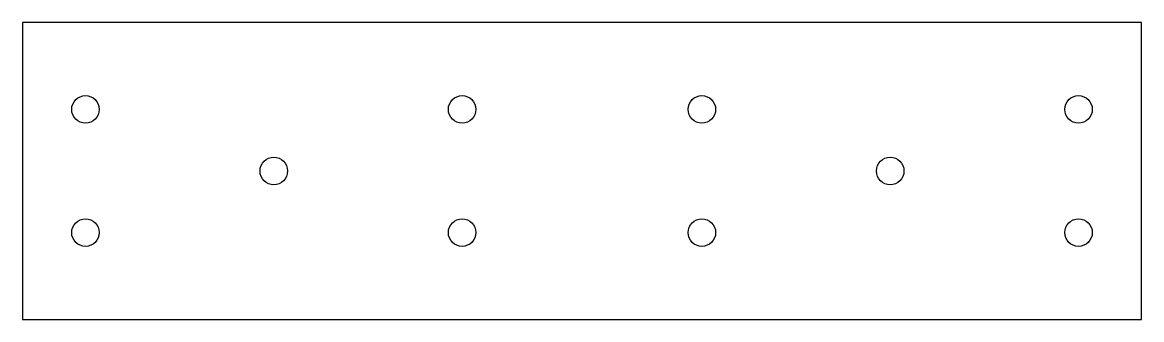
# Model space of a CAD drawing. Header units: inches. Extents: x -8.46 to -0.29, y -1.09 to 1.09.
import ezdxf

# ---------------------------------------------------------------- set-up
doc = ezdxf.new("R2010")
doc.units = ezdxf.units.IN
doc.layers.get('0').update_dxf_attribs({"linetype": 'CONTINUOUS'})

msp = doc.modelspace()

# ---------------------------------------------------------------- linework, layer by layer
msp.add_lwpolyline([(-8.46063, -1.08563), (-0.28937, -1.08563), (-0.28937, 1.08563), (-8.46063, 1.08563)], close=True)
for centre in [(-8, 0.45), (-5.25, 0.45), (-3.5, 0.45), (-0.75, 0.45), (-6.625, 0), (-2.125, 0), (-8, -0.45), (-5.25, -0.45), (-3.5, -0.45), (-0.75, -0.45)]:
    msp.add_circle(centre, 0.1007)

doc.saveas('drawing.dxf')
